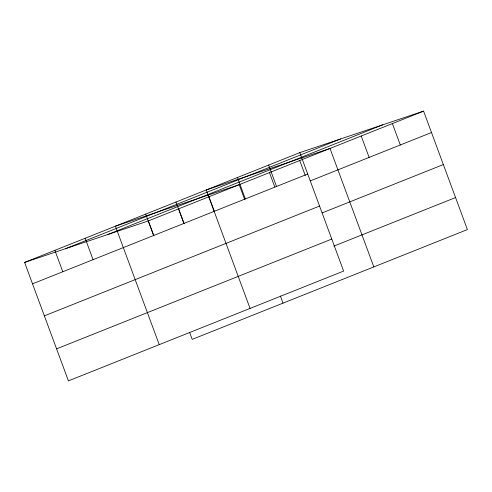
<?xml version="1.0" encoding="UTF-8"?>
<svg xmlns="http://www.w3.org/2000/svg" width="492" height="492" viewBox="0 0 492 492"><rect width="100%" height="100%" fill="white"/><g stroke="black" fill="none" stroke-linecap="round" stroke-linejoin="round"><path stroke-width="0.74" d="M299.806 152.625L343.625 271.08L68.419 380.876L24.6 262.421L299.806 152.625L423.581 111.124L467.4 229.579L192.194 339.375L189.561 332.26M65.442 248.724L340.655 138.929M107.527 234.616L382.739 124.814M24.6 262.421L148.375 220.92L423.581 111.124M32.521 283.829L307.728 174.033M310.47 180.816L431.502 132.532M44.366 315.858L319.572 206.056M322.322 212.845L443.347 164.556M56.574 348.853L331.78 239.057M333.822 246.117L455.555 197.55M392.388 123.566L400.31 144.974M361.202 136.007L369.123 157.415M373.828 266.91L330.009 148.455L206.24 189.955L250.059 308.41M299.739 160.533L305.28 175.515M268.62 165.066L276.535 186.474M269.462 172.606L274.745 186.88M237.427 177.507L245.348 198.922M244.733 199.672L239.192 184.685L115.417 226.185L159.236 344.646M280.378 296.03L283.011 303.146M208.915 196.763L214.463 211.751M178.645 208.842L184.186 223.829M175.964 202.034L183.885 223.442M148.375 220.92L153.916 235.908M145.694 214.112L153.609 235.52M85.147 238.263L93.068 259.671M54.87 250.342L62.791 271.75"/></g></svg>
